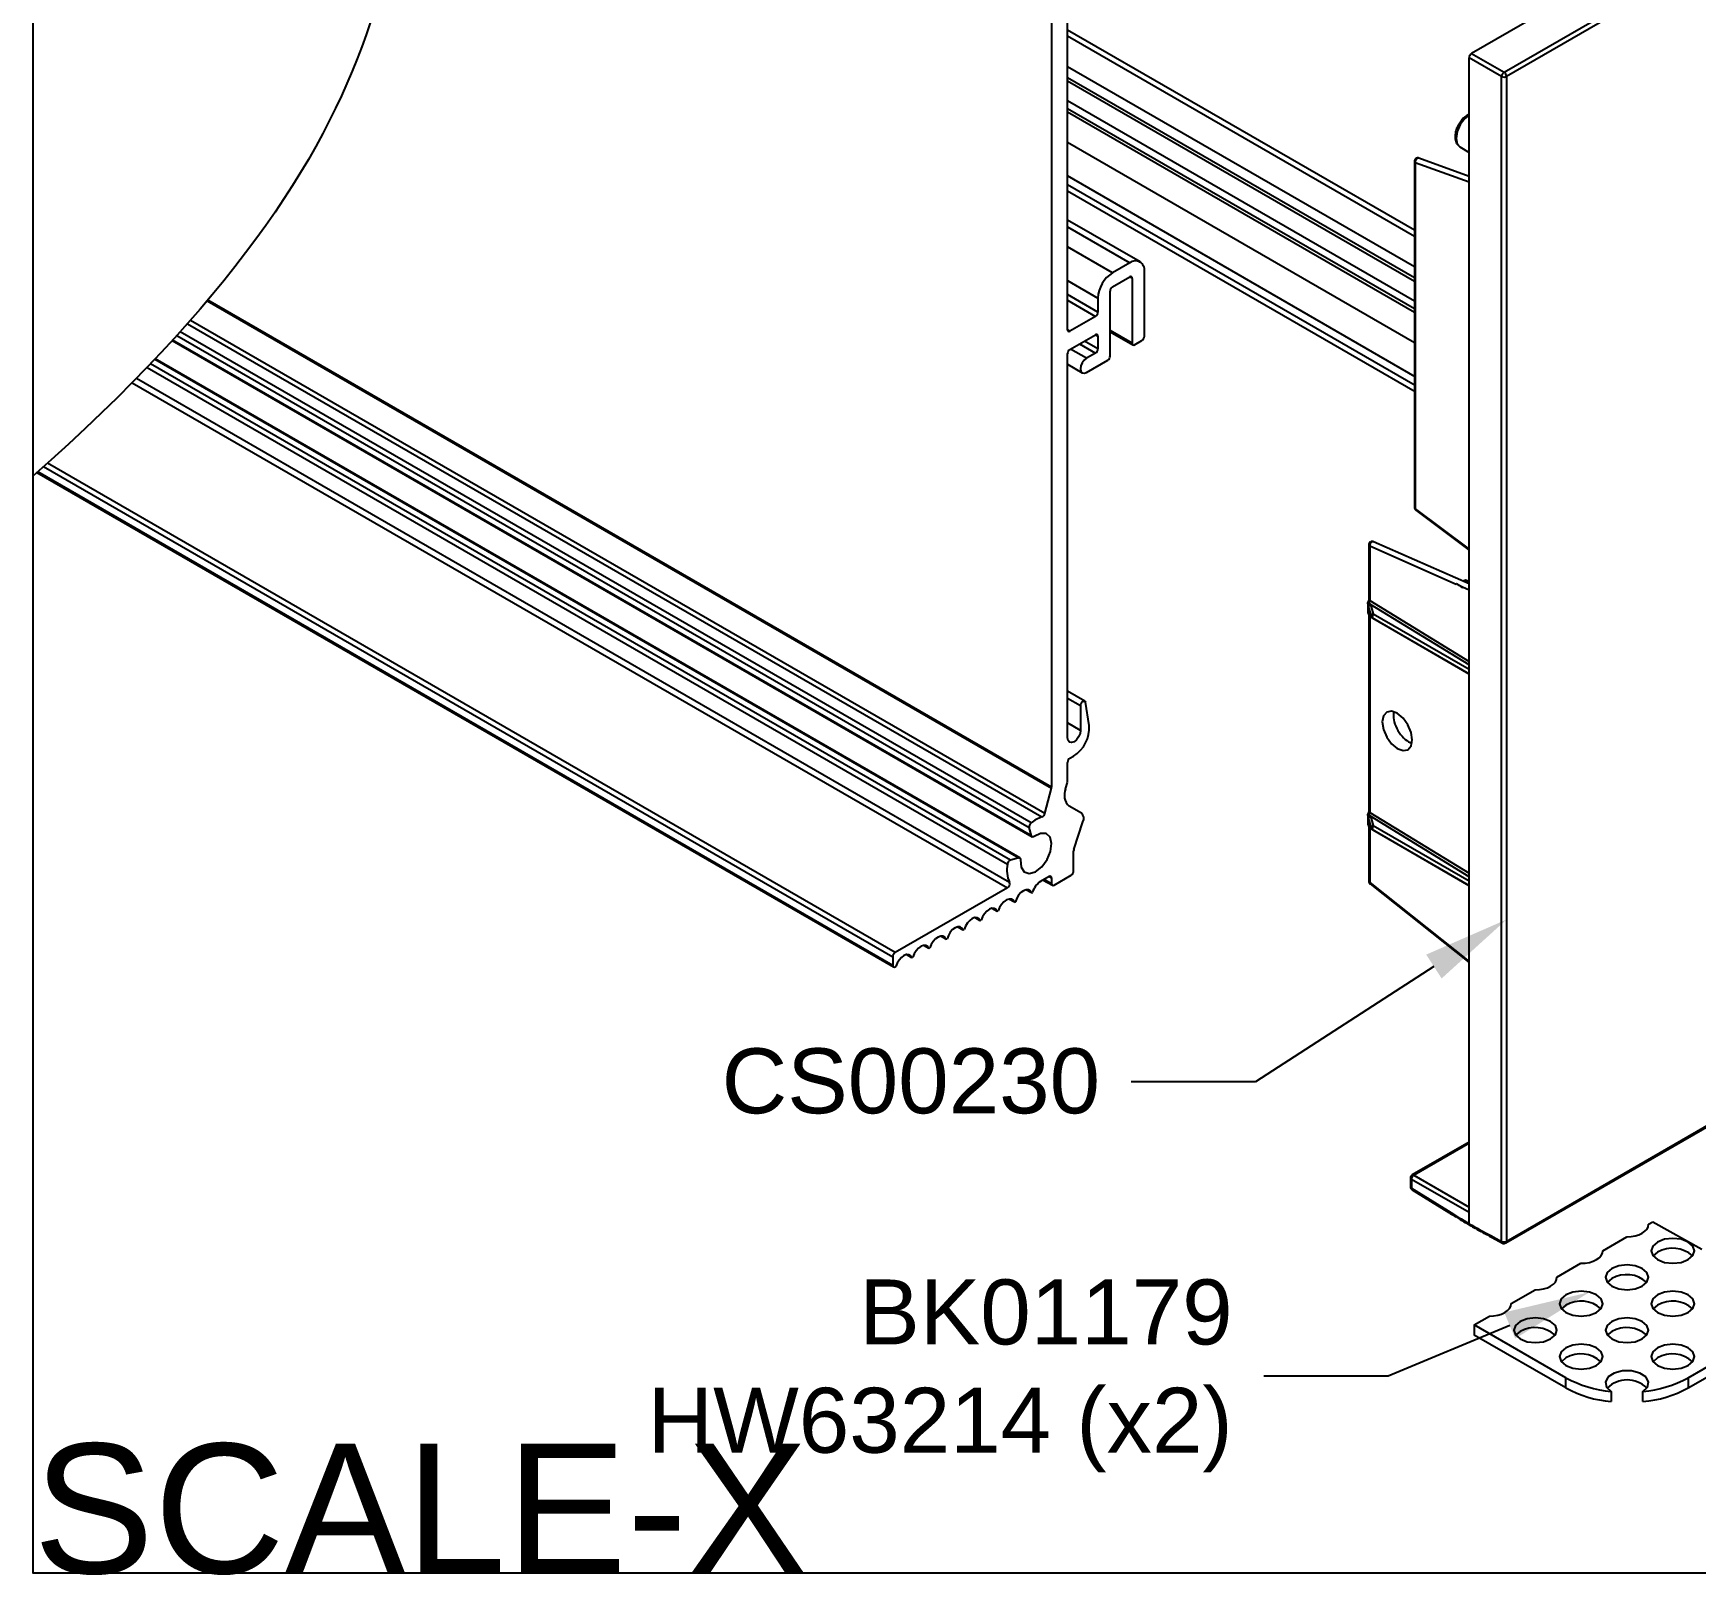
# Model space of a CAD drawing. Extents: x 0 to 8.3, y -7.63 to 0.
# Drawn here: x 0 to 4.811, y -7.633 to -3.153 of the extents above; entities that cross this region are included whole.
import ezdxf
from ezdxf import colors
from ezdxf.entities.mleader import LeaderData, LeaderLine
from ezdxf.math import Vec2, Vec3

# ---------------------------------------------------------------- set-up
doc = ezdxf.new("R2010")
doc.units = 0
doc.header["$LTSCALE"] = 0.5
doc.header["$MEASUREMENT"] = 0
for name, color, linetype in [('Brackets', 181, 'CONTINUOUS'), ('Dimension', 10, 'CONTINUOUS'), ('End Cap', 92, 'CONTINUOUS'), ('FAB DWG', 221, 'CONTINUOUS'), ('Housing', 150, 'CONTINUOUS')]:
    doc.layers.add(name, color=color, linetype=linetype)
doc.layers.add('Text-Unprinted', color=131, linetype='CONTINUOUS', plot=False)
doc.styles.add('LSAD_Standard', font='arial.ttf')
doc.styles.get("Standard").update_dxf_attribs({"font": 'arial.ttf'})

msp = doc.modelspace()

# ---------------------------------------------------------------- linework, layer by layer
at = {"layer": 'Brackets', "transparency": 16777216}
for p, q in [((4.7887, -7.0724), (7.3696, -5.5829)), ((4.7887, -7.0431), (6.2548, -6.1969)), ((4.5418, -6.6755), (4.6113, -6.6354)), ((4.6744, -6.5989), (4.687, -6.5916)), ((4.687, -6.5916), (4.8287, -6.6706)), ((4.7003, -6.6796), (4.6874, -6.6905)), ((4.4092, -6.752), (4.4787, -6.7119)), ((4.5677, -6.7562), (4.5548, -6.767)), ((4.2766, -6.8285), (4.3461, -6.7884)), ((4.1699, -6.8901), (4.2135, -6.8649)), ((4.4351, -6.8327), (4.4222, -6.8435)), ((4.7003, -6.8327), (4.6874, -6.8435)), ((4.4351, -7.0431), (4.1699, -6.8901)), ((4.1699, -6.8901), (4.1699, -6.9194)), ((4.4351, -7.0724), (4.1699, -6.9194)), ((4.3025, -6.9092), (4.2896, -6.92)), ((4.5677, -6.9092), (4.5548, -6.92)), ((4.4351, -6.9857), (4.4222, -6.9966)), ((4.7003, -6.9857), (4.6874, -6.9966)), ((4.4351, -7.0724), (4.4351, -7.0431)), ((4.7887, -7.0431), (4.7887, -7.0724)), ((4.566, -7.0829), (4.566, -7.1122)), ((4.6577, -7.1122), (4.6577, -7.0829))]:
    msp.add_line(p, q, dxfattribs=at)
at = {"layer": 'Brackets', "transparency": 16777216, "flags": 128}
for points in [[(4.6113, -6.6354), (4.6236, -6.6347), (4.6355, -6.6327), (4.6465, -6.6293), (4.6561, -6.6248), (4.6639, -6.6193), (4.6697, -6.6129), (4.6733, -6.6061), (4.6744, -6.5989)], [(4.4787, -6.7119), (4.491, -6.7113), (4.5029, -6.7092), (4.5139, -6.7059), (4.5235, -6.7013), (4.5314, -6.6958), (4.5372, -6.6895), (4.5407, -6.6826), (4.5418, -6.6755)], [(4.7003, -6.6503), (4.6867, -6.662), (4.682, -6.6758), (4.6867, -6.6896), (4.7003, -6.7013), (4.7206, -6.7091), (4.7445, -6.7119), (4.7684, -6.7091), (4.7887, -6.7013), (4.8022, -6.6896), (4.807, -6.6758), (4.8022, -6.662), (4.7887, -6.6503), (4.7684, -6.6425), (4.7445, -6.6397), (4.7206, -6.6425), (4.7003, -6.6503)], [(4.5677, -6.7268), (4.5541, -6.7385), (4.5494, -6.7523), (4.5541, -6.7661), (4.5677, -6.7778), (4.588, -6.7857), (4.6119, -6.7884), (4.6358, -6.7857), (4.6561, -6.7778), (4.6696, -6.7661), (4.6744, -6.7523), (4.6696, -6.7385), (4.6561, -6.7268), (4.6358, -6.719), (4.6119, -6.7163), (4.588, -6.719), (4.5677, -6.7268)], [(4.3461, -6.7884), (4.3585, -6.7878), (4.3703, -6.7857), (4.3813, -6.7824), (4.3909, -6.7778), (4.3988, -6.7723), (4.4046, -6.766), (4.4081, -6.7591), (4.4092, -6.752)], [(4.2135, -6.8649), (4.2259, -6.8643), (4.2378, -6.8623), (4.2487, -6.8589), (4.2583, -6.8544), (4.2662, -6.8488), (4.272, -6.8425), (4.2755, -6.8356), (4.2766, -6.8285)], [(4.4351, -6.8034), (4.4216, -6.8151), (4.4168, -6.8289), (4.4216, -6.8427), (4.4351, -6.8544), (4.4554, -6.8622), (4.4793, -6.8649), (4.5032, -6.8622), (4.5235, -6.8544), (4.537, -6.8427), (4.5418, -6.8289), (4.537, -6.8151), (4.5235, -6.8034), (4.5032, -6.7955), (4.4793, -6.7928), (4.4554, -6.7955), (4.4351, -6.8034)], [(4.7003, -6.8034), (4.6867, -6.8151), (4.682, -6.8289), (4.6867, -6.8427), (4.7003, -6.8544), (4.7206, -6.8622), (4.7445, -6.8649), (4.7684, -6.8622), (4.7887, -6.8544), (4.8022, -6.8427), (4.807, -6.8289), (4.8022, -6.8151), (4.7887, -6.8034), (4.7684, -6.7955), (4.7445, -6.7928), (4.7206, -6.7955), (4.7003, -6.8034)], [(4.3025, -6.8799), (4.289, -6.8916), (4.2842, -6.9054), (4.289, -6.9192), (4.3025, -6.9309), (4.3228, -6.9387), (4.3467, -6.9415), (4.3706, -6.9387), (4.3909, -6.9309), (4.4045, -6.9192), (4.4092, -6.9054), (4.4045, -6.8916), (4.3909, -6.8799), (4.3706, -6.8721), (4.3467, -6.8693), (4.3228, -6.8721), (4.3025, -6.8799)], [(4.5677, -6.8799), (4.5541, -6.8916), (4.5494, -6.9054), (4.5541, -6.9192), (4.5677, -6.9309), (4.588, -6.9387), (4.6119, -6.9415), (4.6358, -6.9387), (4.6561, -6.9309), (4.6696, -6.9192), (4.6744, -6.9054), (4.6696, -6.8916), (4.6561, -6.8799), (4.6358, -6.8721), (4.6119, -6.8693), (4.588, -6.8721), (4.5677, -6.8799)], [(4.4351, -6.9564), (4.4216, -6.9681), (4.4168, -6.9819), (4.4216, -6.9957), (4.4351, -7.0074), (4.4554, -7.0152), (4.4793, -7.018), (4.5032, -7.0152), (4.5235, -7.0074), (4.537, -6.9957), (4.5418, -6.9819), (4.537, -6.9681), (4.5235, -6.9564), (4.5032, -6.9486), (4.4793, -6.9458), (4.4554, -6.9486), (4.4351, -6.9564)], [(4.7003, -6.9564), (4.6867, -6.9681), (4.682, -6.9819), (4.6867, -6.9957), (4.7003, -7.0074), (4.7206, -7.0152), (4.7445, -7.018), (4.7684, -7.0152), (4.7887, -7.0074), (4.8022, -6.9957), (4.807, -6.9819), (4.8022, -6.9681), (4.7887, -6.9564), (4.7684, -6.9486), (4.7445, -6.9458), (4.7206, -6.9486), (4.7003, -6.9564)], [(4.6577, -7.0829), (4.6711, -7.07), (4.6741, -7.055), (4.6662, -7.0406), (4.6488, -7.0293), (4.625, -7.0231), (4.5988, -7.0231), (4.575, -7.0293), (4.5576, -7.0406), (4.5497, -7.055), (4.5527, -7.07), (4.566, -7.0829)]]:
    msp.add_lwpolyline(points, dxfattribs=at)
at = {"layer": 'Brackets', "transparency": 16777216}
for centre, radius, start, end in [((4.7434, -6.7552), 0.087, 48.0382, 119.7374), ((4.6108, -6.8317), 0.087, 48.0382, 119.7374), ((4.4783, -6.9082), 0.087, 48.0382, 119.7374), ((4.7434, -6.9082), 0.087, 48.0382, 119.7374), ((4.3457, -6.9847), 0.087, 48.0382, 119.7374), ((4.6108, -6.9847), 0.087, 48.0382, 119.7374), ((4.4783, -7.0612), 0.087, 48.0382, 119.7374), ((4.7434, -7.0612), 0.087, 48.0382, 119.7374), ((4.5966, -6.7473), 0.337, 241.3715, 264.7995), ((4.6119, -7.1298), 0.0805, 44.8289, 135.1711), ((4.6272, -6.7473), 0.337, 275.2005, 298.6285), ((4.5966, -6.7766), 0.337, 241.3715, 264.7995), ((4.6272, -6.7766), 0.337, 275.2005, 298.6285)]:
    msp.add_arc(centre, radius, start, end, dxfattribs=at)
at = {"layer": 'Dimension', "transparency": 16777216}
msp.add_open_spline([(1.9588, 0), (1.0103, -0.8014), (1.0552, -2.1288), (1.1245, -3.4454), (0, -4.4331)], degree=3, dxfattribs=at)
at = {"layer": 'End Cap', "transparency": 16777216}
for p, q in [((5.9863, -2.1587), (4.1619, -3.2116)), ((4.256, -3.2659), (6.0771, -2.2149)), ((6.0841, -2.2271), (4.263, -3.2781)), ((4.1619, -3.2116), (4.256, -3.2659)), ((4.249, -3.2782), (4.1549, -3.2239)), ((4.1549, -6.5973), (4.1549, -3.2239)), ((4.249, -6.6485), (4.249, -3.2782)), ((4.263, -3.2781), (4.263, -6.6485)), ((4.1282, -3.4816), (4.1549, -3.4978)), ((3.9965, -3.5238), (3.9965, -4.5244)), ((3.9993, -3.5278), (3.9993, -4.5285)), ((4.1549, -3.5842), (3.9993, -3.5278)), ((4.1549, -3.567), (4.0099, -3.5144)), ((3.9993, -4.5285), (4.1549, -4.6456)), ((4.0005, -4.5324), (4.1549, -4.6487)), ((3.8645, -4.6334), (3.8645, -4.7906)), ((4.1176, -4.748), (3.8673, -4.6374)), ((3.8673, -4.6374), (3.8673, -4.7946)), ((4.1549, -4.7463), (3.8786, -4.6242)), ((4.1179, -4.7453), (4.1176, -4.7455)), ((4.1176, -4.7455), (4.1176, -4.748)), ((4.136, -4.7561), (4.1176, -4.7455)), ((4.1549, -4.7644), (4.136, -4.7561)), ((4.14, -4.7372), (4.1397, -4.7373)), ((4.1397, -4.7374), (4.1398, -4.7373)), ((4.1448, -4.7376), (4.1428, -4.7388)), ((4.1549, -4.743), (4.1448, -4.7376)), ((4.1549, -4.7398), (4.1497, -4.737)), ((3.8617, -4.8), (3.8617, -4.8281)), ((3.862, -4.8036), (3.862, -4.8296)), ((3.8673, -4.7946), (4.1549, -4.971)), ((3.8694, -4.8057), (3.8774, -4.8329)), ((4.1549, -4.9808), (3.8694, -4.8057)), ((3.8721, -4.8383), (3.864, -4.8112)), ((3.864, -4.8307), (3.8721, -4.8383)), ((3.8645, -4.8363), (3.8645, -5.4031)), ((3.866, -4.8362), (3.8648, -4.8353)), ((3.8668, -4.8365), (3.8749, -4.8441)), ((3.8673, -4.8403), (3.8673, -5.4071)), ((4.1549, -5.0076), (3.8673, -4.8403)), ((3.8768, -4.8455), (4.1549, -5.006)), ((3.8774, -4.8329), (4.1549, -4.993)), ((3.8617, -5.4125), (3.8617, -5.4405)), ((3.862, -5.4161), (3.862, -5.442)), ((3.8721, -5.4508), (3.864, -5.4236)), ((3.8673, -5.4071), (4.1549, -5.5835)), ((3.8694, -5.4182), (3.8774, -5.4453)), ((4.1549, -5.5933), (3.8694, -5.4182)), ((3.864, -5.4432), (3.8721, -5.4508)), ((3.8645, -5.4488), (3.8645, -5.6063)), ((3.866, -5.4487), (3.8648, -5.4478)), ((3.8668, -5.449), (3.8749, -5.4566)), ((3.8673, -5.4528), (3.8673, -5.6103)), ((4.1549, -5.6201), (3.8673, -5.4528)), ((3.8768, -5.458), (4.1549, -5.6185)), ((3.8774, -5.4453), (4.1549, -5.6054)), ((3.8673, -5.6103), (4.1549, -5.8382)), ((3.8683, -5.6141), (4.1549, -5.8413)), ((4.2609, -6.653), (4.9227, -6.2711)), ((4.263, -6.6485), (4.9238, -6.2671)), ((4.1549, -6.3613), (3.9902, -6.4563)), ((4.1549, -6.3645), (3.9951, -6.4567)), ((3.9852, -6.465), (3.9852, -6.4908)), ((4.1549, -6.5653), (3.988, -6.469)), ((3.988, -6.469), (3.988, -6.4948)), ((3.9951, -6.4567), (4.1549, -6.549)), ((3.988, -6.4948), (4.0942, -6.5605)), ((3.9899, -6.4993), (4.0962, -6.565)), ((4.2176, -6.6317), (4.249, -6.6485)), ((4.2198, -6.6364), (4.2512, -6.6532))]:
    msp.add_line(p, q, dxfattribs=at)
at = {"layer": 'End Cap', "transparency": 16777216, "flags": 128}
for points in [[(4.1549, -3.3902), (4.143, -3.3996), (4.1294, -3.417), (4.1203, -3.4373), (4.1172, -3.4571), (4.1205, -3.473), (4.1282, -3.4816)], [(4.0099, -3.5144), (4.0098, -3.5143), (4.0072, -3.5142), (4.0045, -3.5153), (4.0021, -3.5176), (4.0003, -3.5208), (3.9993, -3.5243), (3.9993, -3.5278)], [(3.9993, -4.5285), (3.9995, -4.5309), (4.0005, -4.5324)], [(3.8786, -4.6242), (3.8777, -4.624), (3.8753, -4.6241), (3.8727, -4.6254), (3.8703, -4.6277), (3.8685, -4.6307), (3.8675, -4.6341), (3.8673, -4.6374)], [(3.8617, -4.8281), (3.8617, -4.8288), (3.862, -4.8296)], [(3.8774, -4.8329), (3.8763, -4.8348), (3.8754, -4.8369), (3.8749, -4.839), (3.8747, -4.8409), (3.8749, -4.8427), (3.8754, -4.8441), (3.8763, -4.8452), (3.8768, -4.8455)], [(3.9906, -5.1974), (3.9873, -5.1759), (3.9779, -5.1537), (3.9638, -5.1342), (3.9472, -5.1204), (3.9306, -5.1144), (3.9165, -5.117), (3.9071, -5.1279), (3.9038, -5.1455), (3.9071, -5.167), (3.9165, -5.1892), (3.9306, -5.2087), (3.9472, -5.2225), (3.9638, -5.2285), (3.9779, -5.2259), (3.9873, -5.215), (3.9906, -5.1974)], [(3.8617, -5.4405), (3.8617, -5.4413), (3.862, -5.442)], [(3.8774, -5.4453), (3.8763, -5.4473), (3.8754, -5.4494), (3.8749, -5.4515), (3.8747, -5.4534), (3.8749, -5.4552), (3.8754, -5.4566), (3.8763, -5.4577), (3.8768, -5.458)], [(3.8673, -5.6103), (3.8674, -5.6127), (3.8683, -5.6141)]]:
    msp.add_lwpolyline(points, dxfattribs=at)
at = {"layer": 'End Cap', "transparency": 16777216}
for centre, radius, start, end in [((4.2648, -3.2792), 0.0159, 123.519, 176.481), ((4.2476, -3.2788), 0.0154, 2.6492, 56.7734), ((4.2559, -3.2644), 0.0154, 243.24, 297.3371), ((4.0065, -3.5238), 0.01, 70.042, 180), ((4.0015, -3.5233), 0.00495, 185.366, 244.6214), ((4.0065, -4.5244), 0.01, 180, 233.0022), ((4.0015, -4.524), 0.00495, 185.366, 244.6214), ((3.8745, -4.6334), 0.01, 66.1637, 180), ((3.8695, -4.6329), 0.00495, 185.366, 244.6214), ((4.145, -4.7458), 0.01, 61.7407, 119.9912), ((4.142, -4.7416), 0.0049, 55.0679, 114.9765), ((4.1394, -4.7338), 0.00602, 277.4453, 305.2304), ((4.1478, -4.7416), 0.00494, 67.035, 126.3895), ((3.8725, -4.814), 0.00892, 110.2628, 161.1488), ((3.8695, -4.7902), 0.00495, 185.366, 244.6214), ((3.8717, -4.8281), 0.01, 180, 226.502), ((3.8719, -4.8282), 0.00998, 187.9493, 233.7368), ((3.8731, -4.8299), 0.00911, 185.1811, 226.4646), ((3.8695, -4.8358), 0.00495, 185.393, 244.6191), ((3.8805, -4.8412), 0.00892, 110.2628, 161.1488), ((3.8812, -4.8375), 0.00911, 185.1811, 226.4646), ((3.8818, -4.8369), 0.01, 226.6689, 240.0088), ((3.8725, -5.4265), 0.00892, 110.2628, 161.1488), ((3.8695, -5.4027), 0.00495, 185.366, 244.6214), ((3.8717, -5.4405), 0.01, 180, 226.502), ((3.8719, -5.4407), 0.00998, 187.9493, 233.7368), ((3.8731, -5.4424), 0.00911, 185.1811, 226.4646), ((3.8695, -5.4483), 0.00497, 186.1928, 244.5509), ((3.8805, -5.4537), 0.00892, 110.2628, 161.1488), ((3.8812, -5.45), 0.00911, 185.1811, 226.4646), ((3.8818, -5.4493), 0.01, 226.6689, 240.0088), ((3.8745, -5.6063), 0.01, 180, 231.5906), ((3.8695, -5.6058), 0.00495, 185.366, 244.6214), ((3.9952, -6.465), 0.01, 119.9912, 180), ((3.9901, -6.4645), 0.00495, 185.366, 244.6214), ((3.9952, -6.4908), 0.01, 180, 238.277), ((3.9901, -6.4903), 0.00495, 185.366, 244.6214), ((4.0029, -6.4694), 0.0149, 121.7184, 178.2816), ((3.9922, -6.4608), 0.00495, 55.4046, 114.6398), ((3.9929, -6.4954), 0.00494, 173.5994, 232.9711), ((4.0991, -6.561), 0.00494, 173.5969, 233), ((4.2226, -6.6322), 0.00501, 174.4703, 236.3474), ((4.2539, -6.649), 0.00501, 174.4703, 236.3474), ((4.2559, -6.6348), 0.0154, 243.24, 297.3371), ((4.2559, -6.6444), 0.01, 241.7407, 299.9912), ((4.2581, -6.649), 0.00494, 305.0711, 6.2363)]:
    msp.add_arc(centre, radius, start, end, dxfattribs=at)
for centre, major_axis, ratio, start_param, end_param in [((4.1619, -3.2198), (0.005, 0.00866), 0.577629, 0.785284, 2.355776), ((4.1432, -4.7521), (0.0612, -0.0348), 0.100224, 4.344507, 4.651435), ((4.2036, -4.787), (0.1224, -0.0696), 0.100224, 2.037056, 2.146697), ((3.8705, -4.8124), (-0.0091, 0.0285), 0.195084, 1.19507, 1.463593), ((3.8604, -4.7988), (0.00477, 0.0088), 0.574435, 4.834676, 5.482569), ((3.8802, -4.8109), (-0.0174, 0.0208), 0.197776, 0.885067, 1.153589), ((3.8705, -4.8574), (-0.009, 0.0278), 0.203696, 5.926398, 6.19492), ((3.8604, -4.8444), (0.00497, 0.00868), 0.560049, 5.495676, 6.143568), ((3.8802, -4.8559), (-0.0174, 0.02), 0.209536, 5.59776, 5.866282), ((3.981, -5.1526), (-0.0321, 0.0536), 0.587436, 0.529198, 0.776159), ((3.981, -5.1526), (-0.0321, 0.0536), 0.587436, 0.776159, 2.541338), ((3.8705, -5.4249), (-0.0091, 0.0285), 0.195084, 1.19507, 1.463593), ((3.8604, -5.4113), (0.00477, 0.0088), 0.574435, 4.834676, 5.482569), ((3.8802, -5.4234), (-0.0174, 0.0208), 0.197776, 0.885067, 1.153589), ((3.8705, -5.4699), (-0.009, 0.0278), 0.203696, 5.926398, 6.19492), ((3.8604, -5.4569), (0.00497, 0.00868), 0.560049, 5.495676, 6.143568), ((3.8802, -5.4684), (-0.0174, 0.02), 0.209536, 5.59776, 5.866282), ((4.1547, -2.5222), (-2.43, 4.3588), 0.567288, 2.347435, 2.364923), ((4.155, -2.5224), (-2.5607, 4.2833), 0.587441, 2.347389, 2.364877)]:
    msp.add_ellipse(centre, major_axis=major_axis, ratio=ratio, start_param=start_param, end_param=end_param, dxfattribs=at)
for points, knots in [([(4.1275, -3.4134), (4.1252, -3.417), (4.119, -3.4264), (4.1141, -3.444), (4.1142, -3.4613), (4.1185, -3.4736), (4.1238, -3.4775), (4.1253, -3.4786)], [0, 0, 0, 0, 0.158781, 0.417053, 0.683608, 0.905483, 1, 1, 1, 1]), ([(4.1549, -3.3878), (4.1518, -3.3893), (4.1434, -3.3932), (4.1336, -3.4027), (4.1288, -3.4111), (4.1275, -3.4134)], [0, 0, 0, 0, 0.296536, 0.802906, 1, 1, 1, 1]), ([(4.1397, -4.7373), (4.1397, -4.7373), (4.1388, -4.738), (4.1376, -4.7381), (4.1366, -4.7382)], [0, 0, 0, 0, 0.076824, 1, 1, 1, 1]), ([(4.1398, -4.7373), (4.1398, -4.7373), (4.1399, -4.7373), (4.1404, -4.7375), (4.1411, -4.738), (4.1423, -4.7385), (4.1428, -4.7388)], [0, 0, 0, 0, 0.226661, 0.389946, 0.755275, 1, 1, 1, 1]), ([(3.8645, -4.7906), (3.8645, -4.7913), (3.8644, -4.7926), (3.8636, -4.7956), (3.8625, -4.7983), (3.8615, -4.7999), (3.8613, -4.8003)], [0, 0, 0, 0, 0.24672, 0.545258, 0.87326, 1, 1, 1, 1]), ([(3.8619, -4.7995), (3.8618, -4.7995), (3.8616, -4.7998), (3.8617, -4.8001), (3.8617, -4.8003)], [0, 0, 0, 0, 0.306475, 1, 1, 1, 1]), ([(3.8617, -4.8003), (3.8623, -4.8003), (3.8633, -4.8002), (3.865, -4.8004), (3.8659, -4.8004), (3.866, -4.8005)], [0, 0, 0, 0, 0.516727, 0.980694, 1, 1, 1, 1]), ([(3.862, -4.8036), (3.862, -4.8036), (3.8619, -4.8025), (3.8618, -4.8014), (3.8617, -4.8003)], [0, 0, 0, 0, 0.04087, 1, 1, 1, 1]), ([(3.8644, -4.8349), (3.8644, -4.8349), (3.8644, -4.8348), (3.8645, -4.8357), (3.8645, -4.8363)], [0, 0, 0, 0, 0.39341, 1, 1, 1, 1]), ([(3.8645, -5.4031), (3.8645, -5.4037), (3.8644, -5.4051), (3.8636, -5.4081), (3.8625, -5.4108), (3.8615, -5.4124), (3.8613, -5.4128)], [0, 0, 0, 0, 0.24672, 0.545258, 0.87326, 1, 1, 1, 1]), ([(3.8619, -5.4119), (3.8618, -5.412), (3.8616, -5.4123), (3.8617, -5.4126), (3.8617, -5.4128)], [0, 0, 0, 0, 0.306475, 1, 1, 1, 1]), ([(3.8617, -5.4128), (3.8623, -5.4128), (3.8633, -5.4127), (3.865, -5.4129), (3.8659, -5.4129), (3.866, -5.4129)], [0, 0, 0, 0, 0.516727, 0.980694, 1, 1, 1, 1]), ([(3.862, -5.4161), (3.862, -5.4161), (3.8619, -5.415), (3.8618, -5.4139), (3.8617, -5.4128)], [0, 0, 0, 0, 0.04087, 1, 1, 1, 1]), ([(3.8644, -5.4474), (3.8644, -5.4474), (3.8644, -5.4473), (3.8645, -5.4482), (3.8645, -5.4488)], [0, 0, 0, 0, 0.39341, 1, 1, 1, 1]), ([(4.0962, -6.565), (4.1013, -6.5681), (4.1216, -6.5807), (4.142, -6.5929), (4.1573, -6.6021)], [0, 0, 0, 0, 0.25, 1, 1, 1, 1]), ([(4.157, -6.6018), (4.1568, -6.6017), (4.156, -6.6014), (4.1551, -6.5999), (4.1549, -6.5982), (4.1549, -6.5973)], [0, 0, 0, 0, 0.150255, 0.575127, 1, 1, 1, 1]), ([(4.1566, -6.6017), (4.1618, -6.6046), (4.1829, -6.6164), (4.204, -6.6278), (4.2198, -6.6364)], [0, 0, 0, 0, 0.25, 1, 1, 1, 1])]:
    msp.add_open_spline(points, degree=3, knots=knots, dxfattribs=at)
at = {"layer": 'Housing', "transparency": 16777216}
for p, q in [((2.9929, -4.0106), (2.9929, -2.8561)), ((2.9469, -2.8949), (2.9469, -5.3344)), ((3.9965, -3.7229), (2.9929, -3.1437)), ((3.9965, -3.7411), (2.9929, -3.1618)), ((2.9929, -3.2487), (3.9965, -3.828)), ((2.9929, -3.2807), (3.9965, -3.86)), ((3.9965, -3.8708), (2.9929, -3.2916)), ((2.9929, -3.3476), (3.9965, -3.9268)), ((2.9929, -3.3705), (3.9965, -3.9497)), ((3.9965, -3.9606), (2.9929, -3.3813)), ((2.9929, -3.4683), (3.9965, -4.0475)), ((3.9993, -4.1468), (2.9929, -3.5659)), ((2.9929, -3.5907), (3.9993, -4.1716)), ((3.9993, -4.1906), (2.9929, -3.6097)), ((3.2027, -3.8144), (2.9929, -3.6933)), ((2.9929, -3.7135), (3.1727, -3.8173)), ((3.1233, -3.8459), (2.9929, -3.7707)), ((3.1727, -3.8173), (3.1233, -3.8459)), ((3.2152, -4.0297), (3.2152, -3.8419)), ((2.9929, -3.8686), (3.0808, -3.9194)), ((3.1233, -3.8867), (3.1727, -3.8582)), ((3.1727, -3.8582), (3.1798, -3.8623)), ((3.1798, -3.8623), (3.1798, -4.0501)), ((0.5034, -3.9274), (2.9465, -5.3374)), ((2.9469, -5.3344), (0.5052, -3.9252)), ((3.0808, -3.9598), (2.9929, -3.9091)), ((2.9929, -3.9254), (3.0738, -3.9721)), ((3.0808, -3.9194), (3.0808, -3.9598)), ((3.1162, -4.0868), (3.1162, -3.899)), ((2.927, -5.4106), (0.4548, -3.9837)), ((3.0738, -3.9721), (3, -4.0147)), ((0.4154, -4.0279), (2.8818, -5.4514)), ((2.8874, -5.4379), (0.4253, -4.0169)), ((0.4463, -3.9934), (2.9189, -5.4204)), ((3, -4.0147), (2.9929, -4.0106)), ((3, -4.0677), (3.0738, -4.0252)), ((3.0738, -4.0252), (3.0808, -4.0292)), ((3.0808, -4.0292), (3.0808, -4.0664)), ((3.1798, -4.0501), (3.1162, -4.0134)), ((3.1162, -4.0167), (3.1819, -4.0547)), ((0.4023, -4.0422), (2.8901, -5.478)), ((2.8882, -5.4754), (0.4032, -4.0412)), ((2.9929, -5.1919), (2.9929, -4.08)), ((3.0481, -4.0934), (3.0018, -4.0667)), ((3.0274, -4.0519), (3.0738, -4.0786)), ((3.0808, -4.0664), (3.0416, -4.0437)), ((3.0738, -4.0786), (3.0481, -4.0934)), ((3.1869, -4.0542), (3.2081, -4.0419)), ((0.3292, -4.1201), (2.8187, -5.5569)), ((2.8275, -5.5453), (0.3395, -4.1094)), ((0.352, -4.0963), (2.8516, -5.5389)), ((2.8548, -5.5392), (0.3529, -4.0953)), ((2.9929, -4.1108), (3.0356, -4.1355)), ((3.0481, -4.1343), (3.1091, -4.0991)), ((0.2864, -4.164), (2.8188, -5.6256)), ((2.8252, -5.6103), (0.2983, -4.1519)), ((0.0106, -4.4238), (2.4894, -5.8544)), ((2.4873, -5.8499), (0.0129, -4.4218)), ((0.0298, -4.4068), (2.4873, -5.8251)), ((2.4944, -5.8128), (0.0409, -4.3968)), ((3.0425, -5.0853), (2.9929, -5.0566)), ((2.9929, -5.0764), (3.0304, -5.098)), ((3.0304, -5.098), (3.0304, -5.1703)), ((3.0558, -5.1559), (3.0445, -5.0885)), ((3.0304, -5.1703), (2.9929, -5.1486)), ((2.9929, -5.3172), (2.9929, -5.2626)), ((3, -5.2504), (3.0105, -5.2443)), ((2.927, -5.4106), (2.9465, -5.3374)), ((2.9873, -5.3395), (2.9925, -5.3203)), ((3.0333, -5.4094), (2.998, -5.389)), ((3.0112, -5.515), (3.0375, -5.4346)), ((2.8882, -5.4754), (2.8818, -5.4514)), ((3.0106, -5.5769), (3.0106, -5.5189)), ((2.8516, -5.5389), (2.8275, -5.5453)), ((2.8188, -5.6256), (2.4944, -5.8128)), ((2.9398, -5.5929), (2.9144, -5.6076)), ((2.9225, -5.6029), (2.949, -5.6182)), ((2.9469, -5.6136), (2.9254, -5.6012)), ((2.9398, -5.5929), (2.9469, -5.597)), ((2.9469, -5.597), (2.9469, -5.6136)), ((2.954, -5.6177), (3.0035, -5.5892)), ((2.839, -5.6672), (2.8233, -5.6581)), ((2.839, -5.6672), (2.842, -5.6656)), ((2.8884, -5.6404), (2.8727, -5.6313)), ((2.8884, -5.6404), (2.8914, -5.6388)), ((2.7401, -5.7208), (2.7244, -5.7117)), ((2.7401, -5.7208), (2.7431, -5.7192)), ((2.7896, -5.694), (2.7738, -5.6849)), ((2.7896, -5.694), (2.7925, -5.6924)), ((2.6412, -5.7744), (2.6255, -5.7653)), ((2.6412, -5.7744), (2.6442, -5.7728)), ((2.6907, -5.7476), (2.6749, -5.7385)), ((2.6907, -5.7476), (2.6936, -5.746)), ((2.5423, -5.828), (2.5266, -5.8189)), ((2.5918, -5.8012), (2.576, -5.7921)), ((2.5918, -5.8012), (2.5947, -5.7996)), ((2.4873, -5.8251), (2.4873, -5.8499)), ((2.4942, -5.8541), (2.4959, -5.8531)), ((2.5423, -5.828), (2.5453, -5.8264))]:
    msp.add_line(p, q, dxfattribs=at)
at = {"layer": 'Housing', "transparency": 16777216, "flags": 128}
for points in [[(3.0481, -4.0934), (3.0414, -4.0989), (3.0356, -4.1066), (3.0318, -4.1155), (3.0304, -4.1241), (3.0318, -4.1311), (3.0356, -4.1355), (3.0414, -4.1366), (3.0481, -4.1343)], [(3.0304, -5.098), (3.0309, -5.0948), (3.0323, -5.0914), (3.0344, -5.0884), (3.0369, -5.0862), (3.0395, -5.085), (3.0418, -5.085), (3.0436, -5.0862), (3.0445, -5.0885)], [(3.0304, -5.1703), (3.029, -5.1794), (3.0249, -5.1888), (3.0188, -5.197), (3.0117, -5.2028), (3.0045, -5.2053), (2.9984, -5.2041), (2.9943, -5.1994), (2.9929, -5.1919)], [(2.8568, -5.5448), (2.8583, -5.5654), (2.8671, -5.5792), (2.8817, -5.5839), (2.8998, -5.5788), (2.9181, -5.5647), (2.9337, -5.544), (2.9438, -5.5201), (2.9469, -5.4972), (2.9423, -5.479), (2.9309, -5.4687), (2.9145, -5.468), (2.896, -5.4769)], [(2.896, -5.4769), (2.8947, -5.4777), (2.8934, -5.4782), (2.8922, -5.4785), (2.8911, -5.4784), (2.8901, -5.4781), (2.8893, -5.4774), (2.8887, -5.4765), (2.8882, -5.4754)], [(2.8516, -5.5389), (2.8528, -5.5387), (2.8539, -5.5388), (2.8548, -5.5392), (2.8556, -5.5399), (2.8562, -5.5408), (2.8566, -5.542), (2.8568, -5.5433), (2.8568, -5.5448)], [(2.839, -5.6672), (2.8356, -5.6614), (2.8303, -5.6583), (2.8237, -5.6581), (2.8163, -5.6607), (2.8088, -5.6661), (2.8019, -5.6737), (2.7963, -5.6827), (2.7925, -5.6924)], [(2.8884, -5.6404), (2.885, -5.6347), (2.8797, -5.6315), (2.8731, -5.6313), (2.8657, -5.634), (2.8582, -5.6393), (2.8514, -5.6469), (2.8458, -5.6559), (2.842, -5.6656)], [(2.7401, -5.7208), (2.7367, -5.715), (2.7314, -5.7119), (2.7248, -5.7116), (2.7174, -5.7143), (2.7099, -5.7197), (2.703, -5.7272), (2.6975, -5.7363), (2.6936, -5.746)], [(2.7896, -5.694), (2.7861, -5.6882), (2.7809, -5.6851), (2.7742, -5.6848), (2.7668, -5.6875), (2.7593, -5.6929), (2.7525, -5.7005), (2.7469, -5.7095), (2.7431, -5.7192)], [(2.6412, -5.7744), (2.6378, -5.7686), (2.6325, -5.7655), (2.6259, -5.7652), (2.6185, -5.7679), (2.611, -5.7733), (2.6042, -5.7808), (2.5986, -5.7899), (2.5947, -5.7996)], [(2.6907, -5.7476), (2.6872, -5.7418), (2.682, -5.7387), (2.6753, -5.7384), (2.6679, -5.7411), (2.6605, -5.7465), (2.6536, -5.754), (2.648, -5.7631), (2.6442, -5.7728)], [(2.5423, -5.828), (2.5389, -5.8222), (2.5336, -5.819), (2.527, -5.8188), (2.5196, -5.8215), (2.5121, -5.8269), (2.5053, -5.8344), (2.4997, -5.8435), (2.4959, -5.8531)], [(2.5918, -5.8012), (2.5884, -5.7954), (2.5831, -5.7923), (2.5764, -5.792), (2.569, -5.7947), (2.5616, -5.8001), (2.5547, -5.8076), (2.5491, -5.8167), (2.5453, -5.8264)]]:
    msp.add_lwpolyline(points, dxfattribs=at)
at = {"layer": 'Housing', "transparency": 16777216}
for centre, radius, start, end in [((3.1729, -3.9236), 0.0922, 122.6023, 177.3977), ((3.1893, -3.8377), 0.0262, 350.7797, 129.185), ((3.1315, -3.8997), 0.0154, 122.6023, 177.3977), ((3.1755, -3.8616), 0.00437, 350.7797, 129.185), ((3.0655, -3.9591), 0.0154, 302.6023, 357.3977), ((2.9972, -4.0113), 0.00437, 170.7797, 309.185), ((3.0765, -4.0285), 0.00437, 350.7797, 129.185), ((3.1998, -4.029), 0.0154, 302.6023, 357.3977), ((3.0082, -4.0807), 0.0154, 122.6023, 177.3977), ((3.0655, -4.0657), 0.0154, 302.6023, 357.3977), ((3.1008, -4.0861), 0.0154, 302.6023, 357.3977), ((3.1841, -4.0508), 0.00437, 170.7797, 309.185), ((2.9595, -5.1624), 0.0964, 301.8956, 3.8886), ((3.0082, -5.2633), 0.0154, 122.6023, 177.3977), ((2.935, -5.3343), 0.0119, 344.5976, 359.4281), ((3.0266, -5.3569), 0.043, 156.0749, 228.2888), ((2.981, -5.3171), 0.0119, 344.5976, 359.4281), ((2.9552, -5.5228), 0.1086, 109.5411, 128.618), ((2.9128, -5.4072), 0.0146, 294.6433, 346.6606), ((3.0188, -5.4248), 0.0211, 332.2723, 46.7375), ((2.8962, -5.4495), 0.0145, 127.0787, 187.3539), ((3.023, -5.519), 0.0125, 161.2206, 179.1701), ((2.9079, -5.5731), 0.0906, 169.7139, 204.2104), ((2.8331, -5.5587), 0.0145, 112.6408, 172.9255), ((2.9952, -5.5762), 0.0154, 302.6023, 357.3977), ((2.812, -5.6137), 0.0137, 299.878, 14.5608), ((2.944, -5.6534), 0.0546, 122.8577, 164.4508), ((2.9426, -5.5963), 0.00437, 350.7797, 129.185), ((2.9512, -5.6143), 0.00437, 170.7797, 309.185), ((2.5026, -5.8258), 0.0154, 122.6023, 177.3977), ((2.4916, -5.8506), 0.00433, 170.3822, 306.5525)]:
    msp.add_arc(centre, radius, start, end, dxfattribs=at)
at = {"layer": 'Text-Unprinted', "ltscale": 0.5, "transparency": 16777216}
msp.add_lwpolyline([(0, 0), (8.299, 0), (8.299, -7.6088), (0, -7.6088)], close=True, dxfattribs=at)

# ---------------------------------------------------------------- texts
at = {"layer": 'Text-Unprinted', "ltscale": 0.5, "transparency": 16777216, "style": 'LSAD_Standard'}
msp.add_attdef('SCALE-X', (0, -7.6088), 'XEffectiveScaleFactor', height=0.375, dxfattribs=at)

# ---------------------------------------------------------------- leaders
at = {"layer": 'FAB DWG', "transparency": 16777216}
ml = msp.add_multileader_mtext('Standard', dxfattribs=at)
ml.set_content('CS00230', color=256)
ml.set_leader_properties()
ml.build(insert=Vec2(0, 0))
ml.multileader.update_dxf_attribs({"text_right_attachment_type": 2, "dogleg_length": 0.36, "arrow_head_size": 0.25})
ctx = ml.context
ctx.base_point, ctx.char_height, ctx.arrow_head_size, ctx.landing_gap_size, ctx.plane_origin = Vec3(1.9275, -6.1857), 0.188, 0.25, 0.09, Vec3(7.9935, -1.3669)
ctx.right_attachment, ctx.text_align_type = 2, 2
notes = []
notes.append((ctx, [(0, (1, 1, 0), (3.5371, -6.1873), (-1, 0), 0.36, [(0, [(4.263, -5.7174)], 0, [])])]))
ctx.mtext.insert, ctx.mtext.alignment, ctx.mtext.flow_direction = Vec3(3.0871, -6.09), 3, 5
ml = msp.add_multileader_mtext('Standard', dxfattribs=at)
ml.set_content('BK01179\\PHW63214 (x2)', color=256)
ml.set_leader_properties()
ml.build(insert=Vec2(0, 0))
ml.multileader.update_dxf_attribs({"text_right_attachment_type": 2, "dogleg_length": 0.36, "arrow_head_size": 0.25})
ctx = ml.context
ctx.base_point, ctx.char_height, ctx.arrow_head_size, ctx.landing_gap_size, ctx.plane_origin = Vec3(1.7181, -6.8802), 0.188, 0.25, 0.09, Vec3(3.6459, -6.9348)
ctx.right_attachment, ctx.text_align_type = 2, 2
notes.append((ctx, [(0, (1, 1, 0), (3.9207, -7.0389), (-1, 0), 0.36, [(0, [(4.5032, -6.7955)], 0, [])])]))
ctx.mtext.insert, ctx.mtext.alignment, ctx.mtext.flow_direction = Vec3(3.4707, -6.7586), 3, 5
for ctx, leaders in notes:
    for number, flags, end, landing, length, lines in leaders:
        leader = LeaderData()
        leader.index, (leader.has_last_leader_line, leader.has_dogleg_vector, leader.attachment_direction) = number, flags
        leader.last_leader_point, leader.dogleg_vector, leader.dogleg_length = Vec3(end), Vec3(landing), length
        for number, points, colour, breaks in lines:
            line = LeaderLine()
            line.index, line.vertices, line.color, line.breaks = number, Vec3.list(points), colors.encode_raw_color(colour), breaks
            leader.lines.append(line)
        ctx.leaders.append(leader)

doc.saveas('drawing.dxf')
